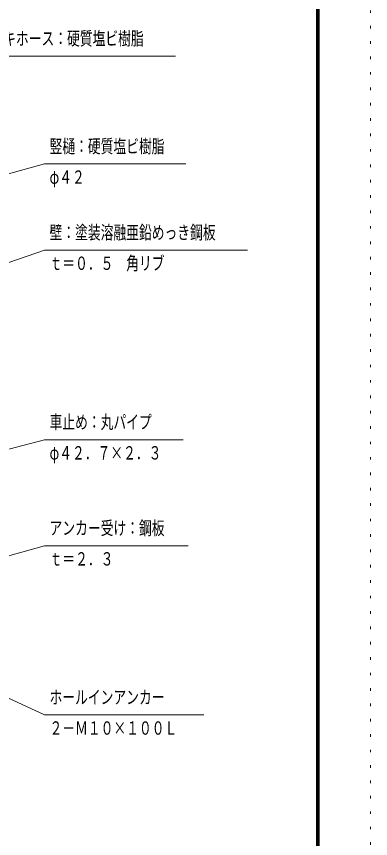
# Model space of a CAD drawing. Units: millimetres, scale not verified. Extents: x -22148 to 22152, y -10500 to 10500.
# Drawn here: x 18706 to 22152, y -1915 to 6091 of the extents above; entities that cross this region are included whole.
import ezdxf
from ezdxf.enums import TextEntityAlignment as Align

# ---------------------------------------------------------------- set-up
doc = ezdxf.new("R2010")
doc.units = ezdxf.units.MM
doc.header["$LTSCALE"] = 50
doc.linetypes.add('USER5', pattern=[3, 0.5, -2.5])
for name, color, linetype, lineweight in [('0-B_2-5DIM', 3, 'Continuous', 18), ('0-D_F-F', 5, 'Continuous', 18), ('0-E_F-E_J_ADD', 5, 'USER5', 18)]:
    doc.layers.add(name, color=color, linetype=linetype, lineweight=lineweight)
doc.styles.add('ＭＳ ゴシック', font='')
doc.styles.get('ＭＳ ゴシック').set_extended_font_data('MS Gothic')

msp = doc.modelspace()

# ---------------------------------------------------------------- linework, layer by layer
at = {"layer": '0-B_2-5DIM'}
for points in [[(17245.35, 4970.01), (18277.93, 5704.92), (20252.93, 5704.92)], [(20352.93, 4654.93), (18977.93, 4654.93), (17071.78, 4126.4)], [(16524.6, 2969.04), (18977.93, 3815.82), (20952.93, 3815.82)], [(20327.93, 1969.31), (18977.93, 1969.31), (16745.82, 1382.71)], [(16955.9, 369.69), (18977.93, 936.79), (20377.93, 936.79)], [(16884.06, 259.01), (18977.93, -710.7), (20527.93, -710.7)]]:
    msp.add_lwpolyline(points, dxfattribs=at)
at = {"layer": '0-D_F-F'}
for points in [[(21651.87, -10000), (-7048.13, -10000), (-7048.13, 10100), (21651.87, 10100)], [(21649.37, -9997.5), (-7045.63, -9997.5), (-7045.63, 10097.5), (21649.37, 10097.5)], [(21646.87, -9995), (21646.87, 10095), (-7043.13, 10095), (-7043.13, -9995)], [(21644.37, -9992.5), (-7040.63, -9992.5), (-7040.63, 10092.5), (21644.37, 10092.5)], [(21641.87, -9990), (21641.87, 10090), (-7038.13, 10090), (-7038.13, -9990)], [(21639.37, -9987.5), (-7035.63, -9987.5), (-7035.63, 10087.5), (21639.37, 10087.5)], [(21636.87, -9985), (21636.87, 10085), (-7033.13, 10085), (-7033.13, -9985)], [(21634.37, -9982.5), (-7030.63, -9982.5), (-7030.63, 10082.5), (21634.37, 10082.5)], [(21631.87, -9980), (-7028.13, -9980), (-7028.13, 10080), (21631.87, 10080)], [(21629.37, -9977.5), (-7025.63, -9977.5), (-7025.63, 10077.5), (21629.37, 10077.5)], [(21626.87, -9975), (21626.87, 10075), (-7023.12, 10075), (-7023.12, -9975)]]:
    msp.add_lwpolyline(points, close=True, dxfattribs=at)
at = {"layer": '0-E_F-E_J_ADD'}
msp.add_lwpolyline([(22151.87, -10500), (-7548.13, -10500), (-7548.13, 10500), (22151.87, 10500)], close=True, dxfattribs=at)

# ---------------------------------------------------------------- texts
at = {"layer": '0-B_2-5DIM', "color": 7, "style": 'ＭＳ ゴシック', "width": 0.7}
for s, p in [('フレキホース：硬質塩ビ樹脂', (18327.93, 5772.69)), ('竪樋：硬質塩ビ樹脂', (19027.93, 4722.69)), ('φ４２', (19027.93, 4422.69)), ('壁：塗装溶融亜鉛めっき鋼板', (19027.93, 3883.59)), ('ｔ＝０．５\u3000角リブ', (19027.93, 3583.59)), ('車止め：丸パイプ', (19027.93, 2037.08)), ('φ４２．７×２．３', (19027.93, 1737.08)), ('アンカー受け：鋼板', (19027.93, 1004.56)), ('ｔ＝２．３', (19027.93, 704.56)), ('ホールインアンカー', (19027.93, -642.93)), ('２－Ｍ１０×１００Ｌ', (19027.93, -942.93))]:
    msp.add_text(s, height=130.2, dxfattribs=at).set_placement(p, align=Align.BOTTOM_LEFT)

doc.saveas('drawing.dxf')
